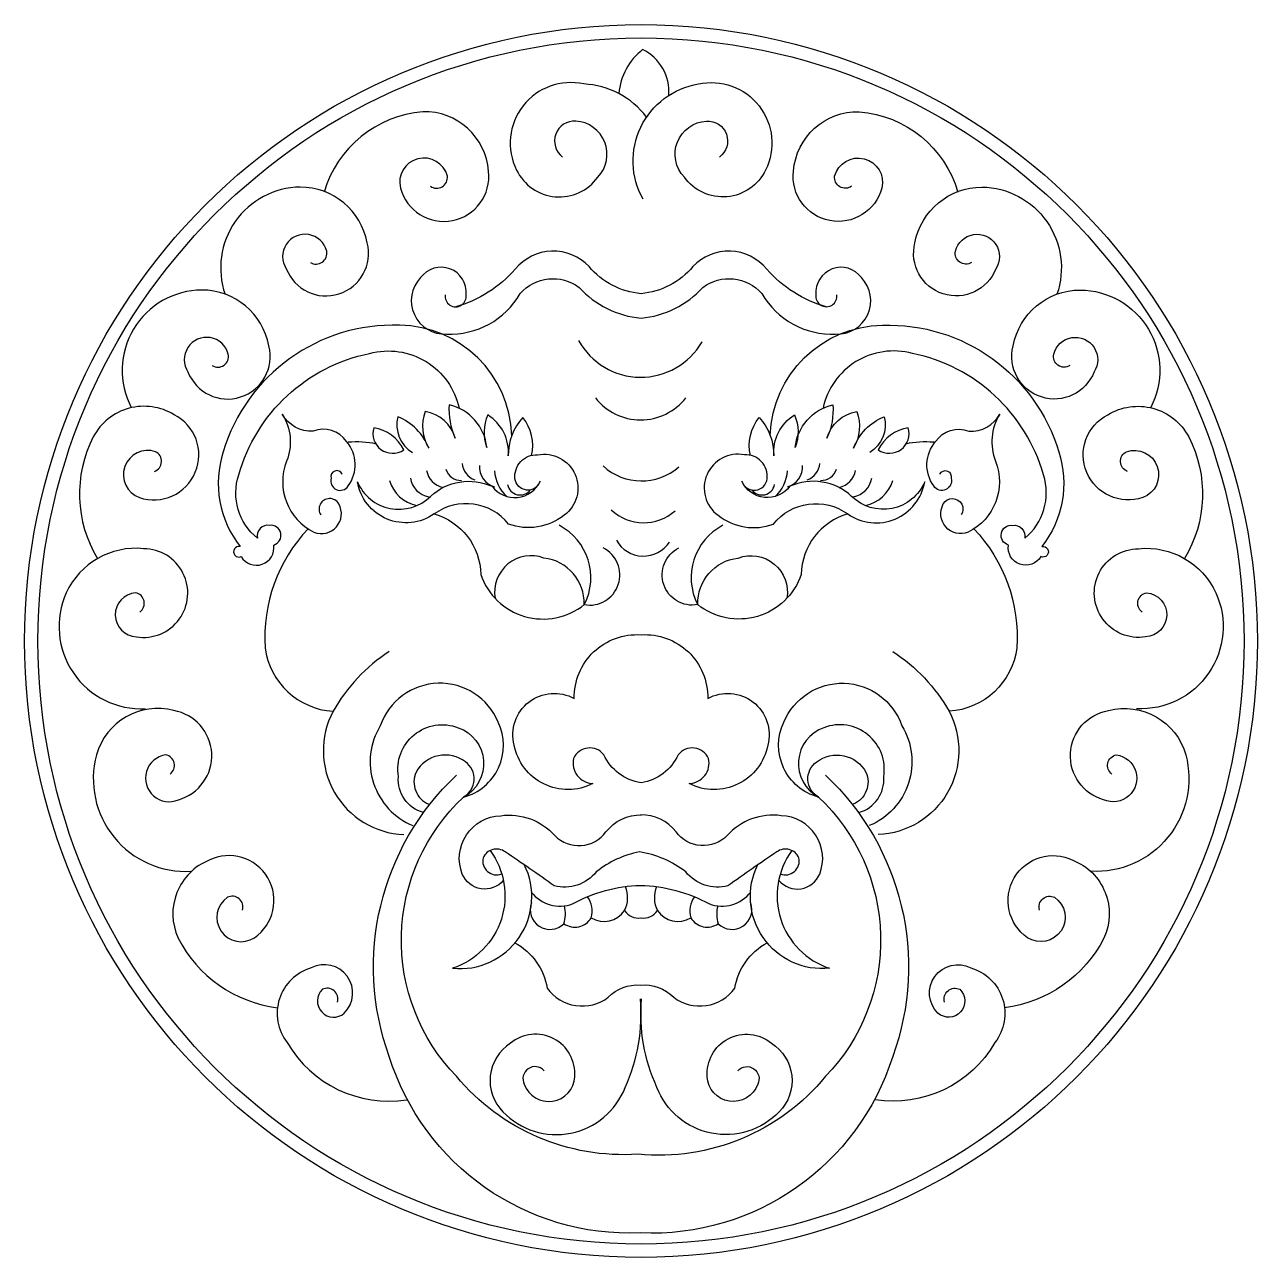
# Model space of a CAD drawing. Header units: metres. Extents: x 20.6 to 103.9, y 369.4 to 452.8.
import ezdxf

# ---------------------------------------------------------------- set-up
doc = ezdxf.new("R2010")
doc.units = ezdxf.units.M
doc.layers.add('3', color=3, linetype='Continuous')
doc.layers.add('4', color=4, linetype='Continuous')

msp = doc.modelspace()

# ---------------------------------------------------------------- linework, layer by layer
at = {"layer": '3'}
for points in [[(64.15, 447.97, 0.31), (62.38, 451.06, 0.21), (60.77, 448.1)], [(62.65, 446.5, 0.22), (58.4, 448.74, 0.63), (53.86, 442.92, 0.57), (59.35, 442.44, 0.64), (57.86, 446.23, 0.75), (56.97, 443.8)], [(62.41, 440.95, -0.52), (66.15, 448.74, -0.63), (70.69, 442.92, -0.57), (65.2, 442.44, -0.64), (66.69, 446.23, -0.75), (67.57, 443.8)], [(48.03, 441.83, 0.66), (49.18, 442.51, 0.99), (46, 441.7, 0.93), (51.96, 442.85, 0.4), (47.52, 446.86, 0.31), (40.85, 441.43)], [(76.51, 441.83, -0.66), (75.36, 442.51, -0.99), (78.55, 441.7, -0.93), (72.58, 442.85, -0.4), (77.03, 446.86, -0.31), (83.7, 441.43)], [(39.92, 436.67, 0.66), (41.02, 437.44, 1.18), (38.29, 436.24, 0.94), (43.76, 438, 0.36), (39.23, 441.77, 0.51), (34.15, 434.52)], [(84.62, 436.67, -0.66), (83.53, 437.44, -1.18), (86.26, 436.24, -0.94), (80.79, 438, -0.36), (85.32, 441.77, -0.51), (90.39, 434.52)], [(74.8, 433.68, -0.15), (70.77, 436.23, 0.45), (65.78, 436.4, -0.2), (62.27, 434.56, -0.2), (58.76, 436.4, 0.45), (53.77, 436.23, -0.15), (49.74, 433.68)], [(49.03, 434.49, 1.15), (50.45, 434.49, 0.76), (47.37, 435.65, 0.68), (49.12, 431.83, 0.28), (54.1, 434.57, -0.39), (58.09, 434.99, 0.19), (62.27, 432.91, 0.19), (66.45, 434.99, -0.39), (70.44, 434.57, 0.28), (75.43, 431.83, 0.68), (77.17, 435.65, 0.76), (74.1, 434.49, 1.15), (75.51, 434.49)], [(33.28, 429.7, 0.66), (34.37, 430.47, 1.18), (31.64, 429.27, 0.94), (37.11, 431.03, 0.36), (32.58, 434.81, 0.56), (27.81, 426.86)], [(91.26, 429.7, -0.66), (90.17, 430.47, -1.18), (92.9, 429.27, -0.94), (87.43, 431.03, -0.36), (91.96, 434.81, -0.56), (96.73, 426.86)], [(53.54, 424.98, 0.4), (45.95, 432.43, 0.34), (34.02, 423.87, 0.25), (35.18, 417.46, 1.43), (35.24, 416.79, 0.83), (37.44, 417.57, 0.93), (37.15, 418.9, 0.52), (36.34, 418.03, -0.31), (35.07, 422.31, -0.28), (43.92, 430.52, -0.43), (49.97, 426.82)], [(71, 424.98, -0.4), (78.6, 432.43, -0.34), (90.52, 423.87, -0.25), (89.36, 417.46, -1.43), (89.3, 416.79, -0.83), (87.11, 417.57, -0.93), (87.39, 418.9, -0.52), (88.21, 418.03, 0.31), (89.48, 422.31, 0.28), (80.62, 430.52, 0.43), (74.58, 426.82)], [(29.37, 422.54, 0.66), (29.45, 423.88, 0.99), (28.36, 420.78, 0.93), (30.71, 426.38, 0.43), (25.24, 424.89, 0.26), (25.53, 416.65, 0.26)], [(54.87, 423.63, 0.23), (54.28, 426.19, 0.19), (53.3, 423.59, 0.28), (51.91, 426.36, 0.2), (51.85, 424.16, 0.32), (49.3, 427.05, 0.13), (49.71, 424.8, 0.29), (47.68, 426.59, 0.23), (47.92, 424.11, 0.21), (45.83, 426.24, 0.33), (46.82, 423.82)], [(69.67, 423.63, -0.23), (70.26, 426.19, -0.19), (71.25, 423.59, -0.28), (72.64, 426.36, -0.2), (72.69, 424.16, -0.32), (75.24, 427.05, -0.13), (74.84, 424.8, -0.29), (76.86, 426.59, -0.23), (76.63, 424.11, -0.21), (78.71, 426.24, -0.33), (77.73, 423.82)], [(95.17, 422.54, -0.66), (95.09, 423.88, -0.99), (96.19, 420.78, -0.93), (93.83, 426.38, -0.43), (99.3, 424.89, -0.26), (99.01, 416.65, -0.26)], [(42.07, 422.37, 0.92), (41.32, 422.08, 0.87), (42.47, 421.56, 0.35), (42.36, 424.57, 0.35), (40.1, 425.26, -0.29), (38.02, 426.42, -0.24), (38.31, 423.24, 0.39), (40.16, 418.44, 0.71), (41.84, 420.35, 1.03), (40.62, 419.6)], [(82.48, 422.37, -0.92), (83.23, 422.08, -0.87), (82.07, 421.56, -0.35), (82.19, 424.57, -0.35), (84.44, 425.26, 0.29), (86.53, 426.42, 0.24), (86.24, 423.24, -0.39), (84.39, 418.44, -0.71), (82.71, 420.35, -1.03), (83.92, 419.6)], [(48.29, 419.67, -0.33), (51.44, 415.58, 0.52), (58.43, 413.54, 0.87), (59.71, 417.37, 0.87)], [(76.25, 419.67, 0.33), (73.1, 415.58, -0.52), (66.11, 413.54, -0.87), (64.83, 417.37, -0.87)], [(39.76, 418.66, 0.21), (36.86, 410.62, 0.36), (41.45, 406.33, 0.36)], [(84.78, 418.66, -0.21), (87.68, 410.62, -0.36), (83.1, 406.33, -0.36)], [(28.39, 413.04, 0.66), (28.1, 414.34, 0.94), (28.16, 411.36, 1.08), (28.64, 417.32, 0.32), (23.41, 414.34, 0.56), (28.77, 406.5)], [(58.43, 413.54, 0.39), (55.71, 416.69, 0.58), (52.41, 413.97)], [(66.11, 413.54, -0.39), (68.84, 416.69, -0.58), (72.13, 413.97)], [(96.15, 413.04, -0.66), (96.45, 414.34, -0.94), (96.38, 411.36, -1.08), (95.91, 417.32, -0.32), (101.14, 414.34, -0.56), (95.78, 406.5)], [(62.27, 401.49, -0.25), (59.76, 403.39, 0.56), (57.71, 403.14, 0.47), (59.01, 401.44, -0.5), (53.7, 404.04, -0.66), (57.76, 407.19, -0.44), (62.27, 411.5, -0.44), (66.78, 407.19, -0.66), (70.84, 404.04, -0.5), (65.53, 401.44, 0.47), (66.84, 403.14, 0.56), (64.78, 403.39, -0.25), (62.28, 401.49)], [(45.25, 410.37, 0.12), (41.45, 406.33, 0.55), (46.23, 397.99)], [(79.29, 410.37, -0.12), (83.1, 406.33, -0.55), (78.31, 397.99)], [(47.56, 399.48, -0.36), (45.87, 401.91, -0.58), (49.92, 405.22, -0.65), (50.28, 400.53, 0.47), (52.62, 405.59, 0.69), (44.64, 405.35, 0.46), (46.85, 398.6)], [(76.99, 399.48, 0.36), (78.68, 401.91, 0.58), (74.63, 405.22, 0.65), (74.26, 400.53, -0.47), (71.93, 405.59, -0.69), (79.91, 405.35, -0.46), (77.7, 398.6)], [(30.43, 402.08, 0.66), (30.14, 403.38, 1.15), (31, 400.35, 0.8), (30.68, 406.37, 0.41), (25.45, 403.38, 0.51), (31.86, 395.51)], [(94.11, 402.08, -0.66), (94.41, 403.38, -1.15), (93.55, 400.35, -0.8), (93.87, 406.37, -0.41), (99.1, 403.38, -0.51), (92.68, 395.51)], [(50.28, 400.53, 0.55), (50.4, 402.9, 0.46), (47.06, 402.21, 0.42), (47.92, 400.05)], [(74.26, 400.53, -0.55), (74.15, 402.9, -0.46), (77.48, 402.21, -0.42), (76.62, 400.05)], [(52.96, 394.89, -0.56), (50.19, 395.32, -0.52), (52.79, 399.27, -0.25), (56.45, 397.92, 0.46), (59.9, 398.17, -0.24), (62.31, 399.32)], [(71.59, 394.89, 0.56), (74.35, 395.32, 0.52), (71.75, 399.27, 0.25), (68.09, 397.92, -0.46), (64.64, 398.17, 0.24), (62.24, 399.32)], [(52.07, 396.91, -0.51), (49.53, 388.95, 0.59), (54.38, 395.96, 0.53)], [(71.69, 395.33, 0.6), (72.95, 396.42, 0.48), (71.45, 396.82, 0.01), (68.15, 394.52, -0.29), (65.29, 395.47, 0.13), (62.16, 396.82, 0.12), (59.25, 395.47, -0.29), (56.4, 394.52, 0.01), (53.09, 396.82, 0.48), (51.59, 396.42, 0.6), (52.85, 395.33)], [(72.47, 396.91, 0.51), (75.02, 388.95, -0.59), (70.17, 395.96, -0.53)], [(35.33, 392.89, 0.66), (34.31, 393.75, 0.99), (36.14, 391.02, 0.93), (33.07, 396.26, 0.43), (30.98, 391, 0.25), (37.69, 386.29, 0.25)], [(89.21, 392.89, -0.66), (90.23, 393.75, -0.99), (88.41, 391.02, -0.93), (91.47, 396.26, -0.43), (93.57, 391, -0.25), (86.85, 386.29, -0.25)], [(54.85, 394.11, 0.33), (57.65, 393.31, -0.12), (62.23, 394.56, -0.12), (66.89, 393.31, 0.33), (69.69, 394.11)], [(53.74, 390.68, -0.23), (55.93, 387.61, 0.42), (60.06, 386.99, -0.22), (62.23, 387.82, -0.22), (64.48, 386.99, 0.42), (68.61, 387.61, -0.23), (70.8, 390.68)], [(41.75, 386.67, 0.66), (40.73, 387.53, 0.98), (42.21, 385.92, 0.86), (39.98, 388.98, 0.53), (38.35, 383.93, 0.31), (46.44, 380.07, 0.26)], [(82.8, 386.67, -0.66), (83.82, 387.53, -0.98), (82.34, 385.92, -0.86), (84.56, 388.98, -0.53), (86.2, 383.93, -0.31), (78.1, 380.07, -0.26)], [(55.72, 382.03, 0.88), (54.38, 381.11, 0.82), (57.79, 381.62, 0.66), (53.45, 383.89, 0.48), (52.94, 379.25, 0.55), (61.2, 380.9, 0.13), (62.23, 386.88)], [(68.82, 382.03, -0.88), (70.16, 381.11, -0.82), (66.75, 381.62, -0.66), (71.09, 383.89, -0.48), (71.61, 379.25, -0.55), (63.35, 380.9, -0.13), (62.31, 386.88)]]:
    msp.add_lwpolyline(points, format="xyb", dxfattribs=at)
for points in [[(53.75, 422.05, -0.46), (55.28, 423.67, -0.8), (57.07, 419.58, -0.26), (53.32, 418.98, 0.4), (48.29, 419.67, -0.55), (43.1, 421.84, 0.53), (48.04, 420.86, -0.3), (52.21, 421.54, 0.57), (55.45, 421.88, -0.8)], [(70.8, 422.05, 0.46), (69.26, 423.67, 0.8), (67.48, 419.58, 0.26), (71.22, 418.98, -0.4), (76.25, 419.67, 0.55), (81.45, 421.84, -0.53), (76.51, 420.86, 0.3), (72.33, 421.54, -0.57), (69.09, 421.88, 0.8)]]:
    msp.add_lwpolyline(points, format="xyb", close=True, dxfattribs=at)
msp.add_circle((62.27, 411.08), 40.77, dxfattribs=at)
for centre, radius, start, end in [((62.25, 433.7), 4.79, 208.86, 330.06), ((62.24, 429.91), 3.88, 218.1, 321.99), ((45.49, 425.11), 1.34, 163.16, 303.68), ((43.74, 422.75), 2.79, 26.5, 80.34), ((80.8, 422.75), 2.79, 99.66, 153.5), ((79.05, 425.11), 1.34, 236.32, 16.84), ((43.05, 418.24), 6.3, 77.8, 95.27), ((81.49, 418.24), 6.3, 84.73, 102.2), ((49.21, 422.89), 1.47, 191.13, 257.26), ((50.08, 422.99), 1.05, 196.05, 273.57), ((51.52, 423.24), 1.36, 186.55, 248.8), ((52.8, 422.88), 1.45, 177.08, 252.62), ((54.96, 422.76), 2.6, 184.04, 227.15), ((62.31, 425.73), 3.83, 227.29, 311.18), ((69.58, 422.76), 2.6, 312.85, 355.96), ((71.75, 422.88), 1.45, 287.38, 2.92), ((73.02, 423.24), 1.36, 291.2, 353.45), ((74.47, 422.99), 1.05, 266.43, 343.95), ((75.34, 422.89), 1.47, 282.74, 348.87), ((47.63, 422.66), 2.48, 196.95, 257.89), ((48.2, 422.34), 1.54, 189.05, 259.56), ((76.35, 422.34), 1.54, 280.44, 350.95), ((76.92, 422.66), 2.48, 282.11, 343.05), ((54.1, 421.81), 0.86, 190.51, 323.1), ((70.45, 421.81), 0.86, 216.9, 349.49), ((62.45, 422.3), 3.22, 227.11, 311.47), ((54.89, 415.36), 3.99, 332.72, 62.54), ((69.65, 415.36), 3.99, 117.46, 207.28), ((62.44, 418.92), 2.1, 209.47, 326.75), ((59.45, 393.74), 1.92, 332.67, 22.7), ((65.09, 393.74), 1.92, 157.3, 207.33), ((56.12, 392.92), 1.34, 159.69, 314.43), ((57.35, 392.83), 1.62, 343.42, 36.4), ((67.19, 392.83), 1.62, 143.6, 196.58), ((68.43, 392.92), 1.34, 225.57, 20.31), ((54.86, 392.63), 2.3, 343.01, 13.55), ((59.77, 393.78), 1.66, 238.47, 326.56), ((62.09, 393.45), 1.1, 212.12, 279.45), ((62.45, 393.45), 1.1, 260.55, 327.88), ((64.77, 393.78), 1.66, 213.44, 301.53), ((69.69, 392.63), 2.3, 166.45, 196.99), ((57.8, 393.01), 1.28, 234.57, 329.8), ((66.75, 393.01), 1.28, 210.2, 305.43)]:
    msp.add_arc(centre, radius, start, end, dxfattribs=at)
at = {"layer": '4'}
for points in [[(74.75, 402, -0.3), (79.29, 383, -0.34), (62.23, 371.06, -0.34), (45.25, 383, -0.3), (49.79, 402)], [(74.26, 400.53, -0.42), (74.75, 381.65, -0.25), (62.07, 376.38, -0.24), (49.79, 381.65, -0.42), (50.28, 400.53)]]:
    msp.add_lwpolyline(points, format="xyb", dxfattribs=at)
msp.add_circle((62.27, 411.08), 41.67, dxfattribs=at)

doc.saveas('drawing.dxf')
